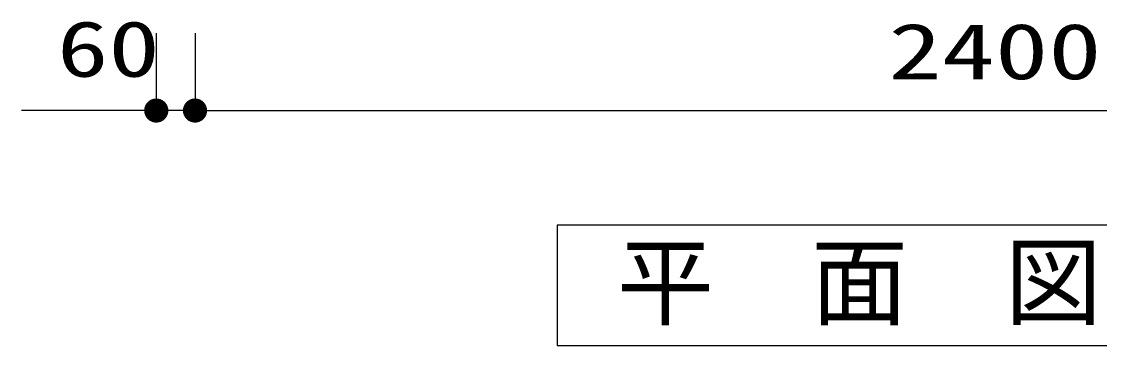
# Model space of a CAD drawing. Units: millimetres, scale not verified. Extents: x -9894 to 7424, y -6315 to 5763.
# Drawn here: x -6839 to -5171, y -820 to -318 of the extents above; entities that cross this region are included whole.
import ezdxf
from ezdxf.enums import TextEntityAlignment as Align

# ---------------------------------------------------------------- set-up
doc = ezdxf.new("R2010")
doc.units = ezdxf.units.MM
doc.header["$LTSCALE"] = 30
doc.layers.add('0-2_SEISAKU', color=3, linetype='Continuous', lineweight=25)
doc.layers.add('0-6_SUNPO', color=7, linetype='Continuous', lineweight=25)
doc.styles.add('MS Gothic', font='')
doc.styles.add('ＭＳ ゴシック', font='')
doc.styles.get('MS Gothic').set_extended_font_data('MS Gothic')
doc.styles.get('ＭＳ ゴシック').set_extended_font_data('MS Gothic')

msp = doc.modelspace()

# ---------------------------------------------------------------- linework, layer by layer
at = {"layer": '0-2_SEISAKU'}
msp.add_lwpolyline([(-3980.65, -819.63), (-3980.65, -633.33), (-6009.98, -633.33), (-6009.98, -819.63)], close=True, dxfattribs=at)
at = {"layer": '0-6_SUNPO', "color": 4}
for p, q in [((-6630.32, -335.69), (-6630.32, -455.69)), ((-6570.32, -335.69), (-6570.32, -455.69)), ((-6570.32, -335.69), (-6570.32, -455.69)), ((-6630.32, -455.69), (-6838.78, -455.69)), ((-6570.32, -455.69), (-6630.32, -455.69)), ((-6570.32, -455.69), (-4170.32, -455.69))]:
    msp.add_line(p, q, dxfattribs=at)
at = {"layer": '0-6_SUNPO'}
for points in [[(-6647.64, -448.51), (-6630.32, -455.69), (-6648.71, -452.03)], [(-6645.91, -445.27), (-6630.32, -455.69), (-6647.64, -448.51)], [(-6643.58, -442.43), (-6630.32, -455.69), (-6645.91, -445.27)], [(-6640.73, -440.1), (-6630.32, -455.69), (-6643.58, -442.43)], [(-6637.49, -438.37), (-6630.32, -455.69), (-6640.73, -440.1)], [(-6633.98, -437.3), (-6630.32, -455.69), (-6637.49, -438.37)], [(-6630.32, -436.94), (-6630.32, -455.69), (-6633.98, -437.3)], [(-6626.66, -437.3), (-6630.32, -455.69), (-6630.32, -436.94)], [(-6623.14, -438.37), (-6630.32, -455.69), (-6626.66, -437.3)], [(-6619.9, -440.1), (-6630.32, -455.69), (-6623.14, -438.37)], [(-6617.06, -442.43), (-6630.32, -455.69), (-6619.9, -440.1)], [(-6614.73, -445.27), (-6630.32, -455.69), (-6617.06, -442.43)], [(-6612.99, -448.51), (-6630.32, -455.69), (-6614.73, -445.27)], [(-6611.93, -452.03), (-6630.32, -455.69), (-6612.99, -448.51)], [(-6587.64, -448.51), (-6570.32, -455.69), (-6588.71, -452.03)], [(-6587.64, -448.51), (-6570.32, -455.69), (-6588.71, -452.03)], [(-6585.91, -445.27), (-6570.32, -455.69), (-6587.64, -448.51)], [(-6585.91, -445.27), (-6570.32, -455.69), (-6587.64, -448.51)], [(-6583.58, -442.43), (-6570.32, -455.69), (-6585.91, -445.27)], [(-6583.58, -442.43), (-6570.32, -455.69), (-6585.91, -445.27)], [(-6580.73, -440.1), (-6570.32, -455.69), (-6583.58, -442.43)], [(-6580.73, -440.1), (-6570.32, -455.69), (-6583.58, -442.43)], [(-6577.49, -438.37), (-6570.32, -455.69), (-6580.73, -440.1)], [(-6577.49, -438.37), (-6570.32, -455.69), (-6580.73, -440.1)], [(-6573.98, -437.3), (-6570.32, -455.69), (-6577.49, -438.37)], [(-6573.98, -437.3), (-6570.32, -455.69), (-6577.49, -438.37)], [(-6570.32, -436.94), (-6570.32, -455.69), (-6573.98, -437.3)], [(-6570.32, -436.94), (-6570.32, -455.69), (-6573.98, -437.3)], [(-6566.66, -437.3), (-6570.32, -455.69), (-6570.32, -436.94)], [(-6566.66, -437.3), (-6570.32, -455.69), (-6570.32, -436.94)], [(-6563.14, -438.37), (-6570.32, -455.69), (-6566.66, -437.3)], [(-6563.14, -438.37), (-6570.32, -455.69), (-6566.66, -437.3)], [(-6559.9, -440.1), (-6570.32, -455.69), (-6563.14, -438.37)], [(-6559.9, -440.1), (-6570.32, -455.69), (-6563.14, -438.37)], [(-6557.06, -442.43), (-6570.32, -455.69), (-6559.9, -440.1)], [(-6557.06, -442.43), (-6570.32, -455.69), (-6559.9, -440.1)], [(-6554.73, -445.27), (-6570.32, -455.69), (-6557.06, -442.43)], [(-6554.73, -445.27), (-6570.32, -455.69), (-6557.06, -442.43)], [(-6552.99, -448.51), (-6570.32, -455.69), (-6554.73, -445.27)], [(-6552.99, -448.51), (-6570.32, -455.69), (-6554.73, -445.27)], [(-6551.93, -452.03), (-6570.32, -455.69), (-6552.99, -448.51)], [(-6551.93, -452.03), (-6570.32, -455.69), (-6552.99, -448.51)], [(-6648.71, -452.03), (-6630.32, -455.69), (-6649.07, -455.69)], [(-6649.07, -455.69), (-6630.32, -455.69), (-6648.71, -459.35)], [(-6648.71, -459.35), (-6630.32, -455.69), (-6647.64, -462.86)], [(-6647.64, -462.86), (-6630.32, -455.69), (-6645.91, -466.11)], [(-6645.91, -466.11), (-6630.32, -455.69), (-6643.58, -468.95)], [(-6643.58, -468.95), (-6630.32, -455.69), (-6640.73, -471.28)], [(-6640.73, -471.28), (-6630.32, -455.69), (-6637.49, -473.01)], [(-6637.49, -473.01), (-6630.32, -455.69), (-6633.98, -474.08)], [(-6633.98, -474.08), (-6630.32, -455.69), (-6630.32, -474.44)], [(-6611.57, -455.69), (-6630.32, -455.69), (-6611.93, -452.03)], [(-6630.32, -474.44), (-6630.32, -455.69), (-6626.66, -474.08)], [(-6626.66, -474.08), (-6630.32, -455.69), (-6623.14, -473.01)], [(-6623.14, -473.01), (-6630.32, -455.69), (-6619.9, -471.28)], [(-6619.9, -471.28), (-6630.32, -455.69), (-6617.06, -468.95)], [(-6617.06, -468.95), (-6630.32, -455.69), (-6614.73, -466.11)], [(-6614.73, -466.11), (-6630.32, -455.69), (-6612.99, -462.86)], [(-6612.99, -462.86), (-6630.32, -455.69), (-6611.93, -459.35)], [(-6611.93, -459.35), (-6630.32, -455.69), (-6611.57, -455.69)], [(-6588.71, -452.03), (-6570.32, -455.69), (-6589.07, -455.69)], [(-6588.71, -452.03), (-6570.32, -455.69), (-6589.07, -455.69)], [(-6589.07, -455.69), (-6570.32, -455.69), (-6588.71, -459.35)], [(-6589.07, -455.69), (-6570.32, -455.69), (-6588.71, -459.35)], [(-6588.71, -459.35), (-6570.32, -455.69), (-6587.64, -462.86)], [(-6588.71, -459.35), (-6570.32, -455.69), (-6587.64, -462.86)], [(-6587.64, -462.86), (-6570.32, -455.69), (-6585.91, -466.11)], [(-6587.64, -462.86), (-6570.32, -455.69), (-6585.91, -466.11)], [(-6585.91, -466.11), (-6570.32, -455.69), (-6583.58, -468.95)], [(-6585.91, -466.11), (-6570.32, -455.69), (-6583.58, -468.95)], [(-6583.58, -468.95), (-6570.32, -455.69), (-6580.73, -471.28)], [(-6583.58, -468.95), (-6570.32, -455.69), (-6580.73, -471.28)], [(-6580.73, -471.28), (-6570.32, -455.69), (-6577.49, -473.01)], [(-6580.73, -471.28), (-6570.32, -455.69), (-6577.49, -473.01)], [(-6577.49, -473.01), (-6570.32, -455.69), (-6573.98, -474.08)], [(-6577.49, -473.01), (-6570.32, -455.69), (-6573.98, -474.08)], [(-6573.98, -474.08), (-6570.32, -455.69), (-6570.32, -474.44)], [(-6573.98, -474.08), (-6570.32, -455.69), (-6570.32, -474.44)], [(-6551.57, -455.69), (-6570.32, -455.69), (-6551.93, -452.03)], [(-6551.57, -455.69), (-6570.32, -455.69), (-6551.93, -452.03)], [(-6570.32, -474.44), (-6570.32, -455.69), (-6566.66, -474.08)], [(-6566.66, -474.08), (-6570.32, -455.69), (-6563.14, -473.01)], [(-6563.14, -473.01), (-6570.32, -455.69), (-6559.9, -471.28)], [(-6559.9, -471.28), (-6570.32, -455.69), (-6557.06, -468.95)], [(-6557.06, -468.95), (-6570.32, -455.69), (-6554.73, -466.11)], [(-6554.73, -466.11), (-6570.32, -455.69), (-6552.99, -462.86)], [(-6552.99, -462.86), (-6570.32, -455.69), (-6551.93, -459.35)], [(-6551.93, -459.35), (-6570.32, -455.69), (-6551.57, -455.69)], [(-6570.32, -474.44), (-6570.32, -455.69), (-6566.66, -474.08)], [(-6566.66, -474.08), (-6570.32, -455.69), (-6563.14, -473.01)], [(-6563.14, -473.01), (-6570.32, -455.69), (-6559.9, -471.28)], [(-6559.9, -471.28), (-6570.32, -455.69), (-6557.06, -468.95)], [(-6557.06, -468.95), (-6570.32, -455.69), (-6554.73, -466.11)], [(-6554.73, -466.11), (-6570.32, -455.69), (-6552.99, -462.86)], [(-6552.99, -462.86), (-6570.32, -455.69), (-6551.93, -459.35)], [(-6551.93, -459.35), (-6570.32, -455.69), (-6551.57, -455.69)]]:
    msp.add_solid(points, dxfattribs=at)

# ---------------------------------------------------------------- texts
at = {"layer": '0-2_SEISAKU', "color": 4, "style": 'MS Gothic'}
msp.add_text('平\u3000面\u3000図', height=110, dxfattribs=at).set_placement((-5917.13, -809.48), align=Align.BOTTOM_LEFT)
at = {"layer": '0-6_SUNPO', "color": 3, "style": 'ＭＳ ゴシック'}
for s, width, p in [('60', 1.35, (-6783.87, -429.3)), ('2400', 1.4, (-5497.17, -433.19))]:
    msp.add_text(s, height=86.59, dxfattribs=dict(at, width=width)).set_placement(p, align=Align.BOTTOM_LEFT)

doc.saveas('drawing.dxf')
